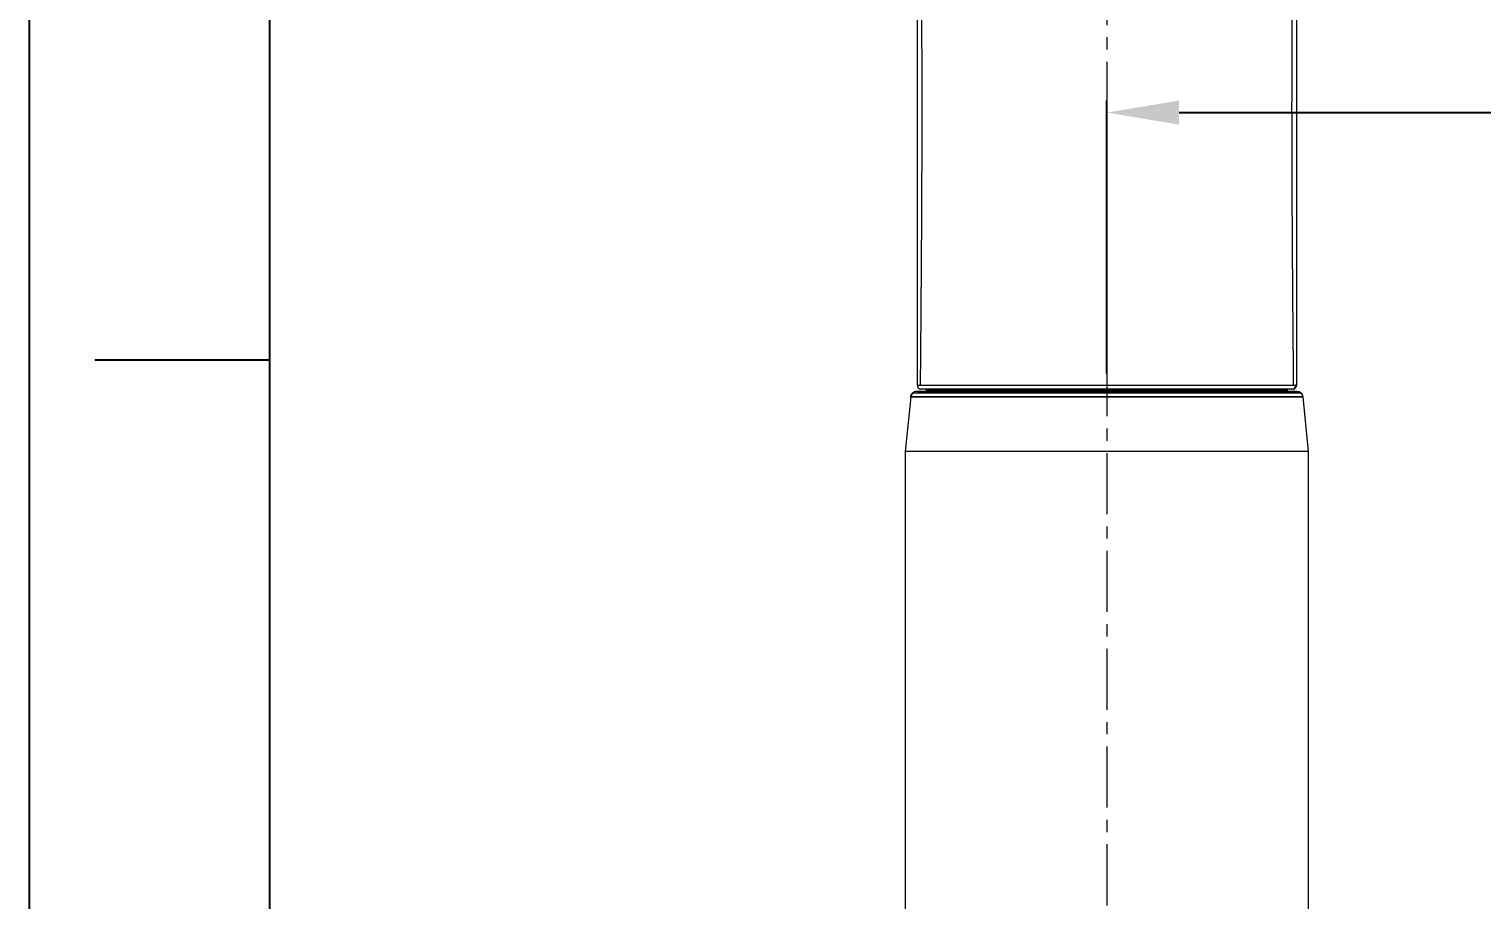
# Model space of a CAD drawing. Header units: millimetres. Extents: x 7368 to 7962, y 1333 to 2173.
# Drawn here: x 7367.8 to 7488.5, y 1808.6 to 1880.9 of the extents above; entities that cross this region are included whole.
import ezdxf

# ---------------------------------------------------------------- set-up
doc = ezdxf.new("R2010")
doc.units = ezdxf.units.MM
doc.linetypes.add('CENTERX2', pattern=[20.32, 12.7, -2.54, 2.54, -2.54])
doc.layers.get('Defpoints').update_dxf_attribs({"color": 3})
doc.layers.add('CENTER', color=1, linetype='CENTERX2', lineweight=15)
doc.layers.add('DIM', color=3, linetype='Continuous', lineweight=9)
doc.layers.add('FORM', color=7, linetype='Continuous')
doc.styles.get("Standard").update_dxf_attribs({"font": 'arial.ttf'})
doc.dimstyles.new('DIMSTYLE_1', dxfattribs={"dimtxt": 6, "dimasz": 6, "dimexe": 1, "dimexo": 1, "dimgap": 2, "dimtad": 1, "dimtih": 1, "dimtoh": 1, "dimdec": 1, "dimdsep": 46, "dimtxsty": 'Standard', "dimcen": 0, "dimclrd": 3, "dimclre": 3, "dimclrt": 4, "dimazin": 0, "dimtp": 0.3, "dimtm": 0.3, "dimtfac": 1, "dimtdec": 1, "dimtofl": 0, "dimtmove": 0, "dimatfit": 3, "dimfxl": 1, "dimtolj": 1, "dimtzin": 0, "dimarcsym": 0})

# ---------------------------------------------------------------- blocks, each defined once
blk = doc.blocks.new('*D39')
at = {"layer": 'Defpoints', "color": 0, "transparency": 16777216}
for p in [(7544.82, 1874), (7544.82, 1863.07), (7457.37, 1851.33)]:
    blk.add_point(p, dxfattribs=at)
at = {"layer": 'DIM', "color": 3, "lineweight": -2, "transparency": 16777216}
for p, q in [((7457.37, 1852.33), (7457.37, 1875)), ((7544.82, 1864.07), (7544.82, 1875)), ((7463.37, 1874), (7491.31, 1874)), ((7538.82, 1874), (7510.88, 1874))]:
    blk.add_line(p, q, dxfattribs=at)
at = {"layer": 'DIM', "color": 3, "transparency": 16777216}
for points in [[(7463.37, 1875), (7463.37, 1873), (7457.37, 1874)], [(7538.82, 1875), (7538.82, 1873), (7544.82, 1874)]]:
    blk.add_solid(points, dxfattribs=at)
at = {"layer": 'DIM', "color": 4, "transparency": 16777216, "insert": (7501.1, 1874), "char_height": 6, "attachment_point": 5}
blk.add_mtext('\\A1;87.4', dxfattribs=at)

msp = doc.modelspace()

# ---------------------------------------------------------------- linework, layer by layer
at = {"linetype": 'Continuous', "lineweight": 18, "extrusion": (0, 1, 0)}
for p, q in [((7441.08, 1850.38), (7440.62, 1845.83)), ((7441.57, 1850.83), (7473.17, 1850.83)), ((7473.17, 1850.83), (7441.57, 1850.83)), ((7442.37, 1850.93), (7442.37, 1850.83)), ((7457.37, 1851.03), (7442.47, 1851.03)), ((7457.37, 1851.03), (7472.27, 1851.03)), ((7472.37, 1850.83), (7472.37, 1850.93)), ((7474.12, 1845.83), (7473.67, 1850.38)), ((7474.12, 1845.83), (7440.62, 1845.83)), ((7440.62, 1845.83), (7440.62, 1796.33)), ((7474.12, 1799.33), (7474.12, 1845.83))]:
    msp.add_line(p, q, dxfattribs=at)
at = {"linetype": 'Continuous', "lineweight": 13, "extrusion": (0, 1, 0)}
for p, q in [((7441.08, 1850.38), (7457.37, 1850.38)), ((7473.67, 1850.38), (7441.08, 1850.38)), ((7473.5, 1850.7), (7441.24, 1850.7)), ((7457.37, 1850.93), (7442.37, 1850.93)), ((7457.37, 1851), (7442.4, 1851)), ((7457.37, 1851.03), (7457.37, 1851)), ((7457.37, 1851), (7472.34, 1851)), ((7457.37, 1851), (7457.37, 1850.93)), ((7457.37, 1850.93), (7472.37, 1850.93)), ((7457.37, 1850.83), (7457.37, 1850.93)), ((7457.37, 1850.38), (7473.67, 1850.38))]:
    msp.add_line(p, q, dxfattribs=at)
at = {"linetype": 'Continuous', "lineweight": 18}
for centre, radius, start, end in [((7441.57, 1850.33), 0.5, 90, 174.2894), ((7441.57, 1850.33), 0.5, 90, 132.1447), ((7442.47, 1850.93), 0.1, 135, 180), ((7472.27, 1850.93), 0.1, 0, 45), ((7473.17, 1850.33), 0.5, 5.7106, 90), ((7473.17, 1850.33), 0.5, 5.7106, 47.8553)]:
    msp.add_arc(centre, radius, start, end, dxfattribs=at)
at = {"linetype": 'Continuous', "lineweight": 18, "extrusion": (0, 0, -1)}
for centre, start, end in [((-7441.57, 1850.33), 5.7106, 47.8553), ((-7473.17, 1850.33), 90, 132.1447)]:
    msp.add_arc(centre, 0.5, start, end, dxfattribs=at)
at = {"linetype": 'Continuous', "lineweight": 18}
for points, degree, knots in [([(7441.62, 1921.65), (7441.62, 1921.2), (7441.62, 1919.89), (7441.62, 1917.6), (7441.62, 1914.68), (7441.62, 1911.57), (7441.62, 1908.28), (7441.62, 1904.83), (7441.62, 1901.22), (7441.62, 1897.47), (7441.62, 1893.6), (7441.62, 1889.62), (7441.62, 1886.36), (7441.62, 1883.88), (7441.62, 1882.21), (7441.62, 1880.54), (7441.62, 1878.85), (7441.62, 1877.16), (7441.62, 1875.45), (7441.62, 1873.75), (7441.62, 1872.03), (7441.62, 1870.31), (7441.62, 1868.91), (7441.62, 1867.84), (7441.62, 1867.09), (7441.62, 1866.34), (7441.62, 1865.59), (7441.62, 1864.84), (7441.62, 1864.09), (7441.62, 1863.34), (7441.62, 1862.59), (7441.62, 1861.84), (7441.62, 1861.08), (7441.62, 1860.33), (7441.62, 1859.58), (7441.62, 1858.83), (7441.62, 1858.08), (7441.62, 1857.33), (7441.62, 1856.58), (7441.62, 1855.83), (7441.62, 1855.08), (7441.62, 1854.33), (7441.62, 1853.58), (7441.62, 1852.83), (7441.62, 1852.08), (7441.62, 1851.58), (7441.62, 1851.33)], 3, [0, 0, 0, 0, 0.028921, 0.082866, 0.136811, 0.190756, 0.244703, 0.298649, 0.352595, 0.406541, 0.460488, 0.514433, 0.568376, 0.589956, 0.611535, 0.633115, 0.654695, 0.676276, 0.697857, 0.719439, 0.74102, 0.762602, 0.784184, 0.793567, 0.802951, 0.812334, 0.821716, 0.8311, 0.840483, 0.849867, 0.85925, 0.868633, 0.878017, 0.8874, 0.896783, 0.906167, 0.91555, 0.924933, 0.934316, 0.9437, 0.953083, 0.962467, 0.97185, 0.981233, 0.990617, 1, 1, 1, 1]), ([(7441.67, 1921.57), (7441.67, 1920.8), (7441.67, 1918.8), (7441.67, 1915.25), (7441.68, 1910.68), (7441.71, 1905.55), (7441.75, 1899.88), (7441.83, 1893.66), (7441.93, 1887.34), (7441.98, 1880.97), (7442, 1874.47), (7441.98, 1867.34), (7441.93, 1859.55), (7441.89, 1854.14), (7441.86, 1851.33)], 3, [0, 0, 0, 0, 0.051925, 0.129646, 0.208558, 0.289575, 0.37255, 0.457322, 0.546149, 0.623254, 0.70614, 0.795466, 0.893732, 1, 1, 1, 1]), ([(7472.88, 1851.33), (7472.86, 1854.14), (7472.81, 1859.55), (7472.76, 1867.34), (7472.74, 1874.48), (7472.76, 1880.97), (7472.81, 1887.34), (7472.91, 1893.66), (7472.99, 1899.89), (7473.03, 1905.56), (7473.06, 1910.14), (7473.07, 1913.77), (7473.07, 1916.61), (7473.07, 1919.21), (7473.07, 1920.81), (7473.07, 1921.57)], 3, [0, 0, 0, 0, 0.106295, 0.204581, 0.293922, 0.376817, 0.453928, 0.542758, 0.627536, 0.710521, 0.791549, 0.844423, 0.896326, 0.948253, 1, 1, 1, 1]), ([(7473.12, 1921.57), (7473.12, 1920.66), (7473.12, 1918.47), (7473.12, 1915.9), (7473.12, 1914.12), (7473.12, 1913.59), (7473.12, 1913.05), (7473.12, 1912.51), (7473.12, 1911.96), (7473.12, 1911.4), (7473.12, 1910.84), (7473.12, 1910.28), (7473.12, 1909.71), (7473.12, 1909.13), (7473.12, 1908.55), (7473.12, 1907.96), (7473.12, 1907.37), (7473.12, 1906.77), (7473.12, 1906.17), (7473.12, 1905.57), (7473.12, 1904.96), (7473.12, 1904.34), (7473.12, 1903.72), (7473.12, 1903.1), (7473.12, 1902.47), (7473.12, 1901.84), (7473.12, 1901.2), (7473.12, 1900.56), (7473.12, 1899.91), (7473.12, 1899.26), (7473.12, 1898.61), (7473.12, 1897.95), (7473.12, 1897.29), (7473.12, 1896.62), (7473.12, 1895.95), (7473.12, 1895.28), (7473.12, 1894.61), (7473.12, 1893.93), (7473.12, 1893.24), (7473.12, 1892.56), (7473.12, 1891.87), (7473.12, 1891.17), (7473.12, 1890.48), (7473.12, 1889.78), (7473.12, 1889.08), (7473.12, 1888.37), (7473.12, 1887.67), (7473.12, 1886.96), (7473.12, 1886.24), (7473.12, 1885.53), (7473.12, 1884.81), (7473.12, 1884.09), (7473.12, 1883.37), (7473.12, 1882.65), (7473.12, 1881.92), (7473.12, 1881.19), (7473.12, 1880.46), (7473.12, 1879.73), (7473.12, 1879), (7473.12, 1878.26), (7473.12, 1877.52), (7473.12, 1876.79), (7473.12, 1876.05), (7473.12, 1875.3), (7473.12, 1874.56), (7473.12, 1873.82), (7473.12, 1873.07), (7473.12, 1872.33), (7473.12, 1871.58), (7473.12, 1870.84), (7473.12, 1870.09), (7473.12, 1869.34), (7473.12, 1868.59), (7473.12, 1867.84), (7473.12, 1867.09), (7473.12, 1866.34), (7473.12, 1865.59), (7473.12, 1864.84), (7473.12, 1864.09), (7473.12, 1863.34), (7473.12, 1862.59), (7473.12, 1861.84), (7473.12, 1861.08), (7473.12, 1860.33), (7473.12, 1859.58), (7473.12, 1858.83), (7473.12, 1858.08), (7473.12, 1857.33), (7473.12, 1856.58), (7473.12, 1855.83), (7473.12, 1855.08), (7473.12, 1854.33), (7473.12, 1853.58), (7473.12, 1852.83), (7473.12, 1852.08), (7473.12, 1851.58), (7473.12, 1851.33)], 3, [0, 0, 0, 0, 0.058949, 0.13523, 0.144629, 0.154029, 0.163429, 0.172828, 0.182228, 0.191628, 0.201027, 0.210427, 0.219827, 0.229227, 0.238627, 0.248026, 0.257426, 0.266826, 0.276226, 0.285626, 0.295026, 0.304426, 0.313825, 0.323225, 0.332625, 0.342025, 0.351424, 0.360824, 0.370224, 0.379624, 0.389024, 0.398424, 0.407823, 0.417223, 0.426623, 0.436023, 0.445423, 0.454823, 0.464223, 0.473623, 0.483023, 0.492422, 0.501822, 0.511221, 0.520621, 0.53002, 0.539419, 0.548819, 0.558218, 0.567617, 0.577016, 0.586415, 0.595814, 0.605213, 0.614612, 0.624011, 0.63341, 0.642809, 0.652209, 0.661608, 0.671008, 0.680407, 0.689807, 0.699207, 0.708607, 0.718006, 0.727406, 0.736806, 0.746206, 0.755606, 0.765006, 0.774406, 0.783806, 0.793206, 0.802606, 0.812005, 0.821404, 0.830804, 0.840204, 0.849604, 0.859004, 0.868403, 0.877803, 0.887203, 0.896603, 0.906002, 0.915402, 0.924802, 0.934202, 0.943601, 0.953001, 0.962401, 0.971801, 0.9812, 0.9906, 1, 1, 1, 1]), ([(7441.65, 1851.42), (7441.63, 1851.36), (7441.61, 1851.25), (7441.71, 1851.08), (7441.85, 1851.03), (7441.92, 1851.03), (7441.93, 1851.03)], 3, [0, 0, 0, 0, 0.276186, 0.608063, 0.934711, 1, 1, 1, 1]), ([(7472.74, 1851.03), (7472.57, 1851.03), (7472.15, 1851.03), (7471.72, 1851.03), (7470.35, 1851.03), (7469.43, 1851.03), (7468.52, 1851.03), (7467.41, 1851.03), (7466.29, 1851.03), (7463.73, 1851.03), (7462.33, 1851.03), (7460.94, 1851.03), (7459.48, 1851.03), (7458.03, 1851.03), (7456.56, 1851.03), (7455.1, 1851.03), (7452.26, 1851.03), (7449.59, 1851.03), (7447.2, 1851.03), (7446.19, 1851.03), (7445.18, 1851.03), (7444.39, 1851.03), (7443.59, 1851.03), (7442.49, 1851.03), (7442.21, 1851.03), (7441.93, 1851.03), (7441.92, 1851.03)], 2, [0, 0, 0, 0.0625, 0.0625, 0.125, 0.1875, 0.1875, 0.25, 0.25, 0.3125, 0.375, 0.375, 0.4375, 0.4375, 0.5, 0.5, 0.5625, 0.625, 0.6875, 0.75, 0.75, 0.8125, 0.8125, 0.875, 0.9375, 0.9375, 1, 1, 1]), ([(7472.81, 1851.03), (7472.82, 1851.03), (7472.9, 1851.03), (7473.03, 1851.08), (7473.13, 1851.25), (7473.12, 1851.36), (7473.1, 1851.42)], 3, [0, 0, 0, 0, 0.06691, 0.393105, 0.724409, 1, 1, 1, 1])]:
    msp.add_open_spline(points, degree=degree, knots=knots, dxfattribs=at)
msp.add_open_spline([(7472.88, 1851.33), (7472.88, 1851.57), (7472.88, 1851.82), (7472.88, 1852.06)], degree=3, dxfattribs=at)
for points, weights in [([(7441.62, 1851.33), (7441.62, 1851.33), (7441.65, 1851.33), (7441.71, 1851.33)], [0.999998449496, 0.999085931309, 0.999086448144, 1]), ([(7441.86, 1851.33), (7441.7, 1851.33), (7441.62, 1851.33), (7441.62, 1851.33)], [0.858759573427, 0.901684005314, 0.948764147505, 1]), ([(7473.03, 1851.33), (7473, 1851.33), (7472.95, 1851.33), (7472.88, 1851.33)], [1, 0.978710098534, 0.95813773462, 0.938282908258]), ([(7473.12, 1851.33), (7473.12, 1851.33), (7473.09, 1851.33), (7473.03, 1851.33)], [1, 0.999081771434, 0.999081771434, 1])]:
    msp.add_rational_spline(points, weights, degree=3, dxfattribs=at)
at = {"linetype": 'Continuous', "lineweight": 13}
msp.add_rational_spline([(7472.88, 1851.33), (7469.02, 1851.33), (7446, 1851.33), (7441.86, 1851.33)], [0.93828316413, 0.416811715404, 0.390303851837, 0.858759573427], degree=3, dxfattribs=at)
msp.add_open_spline([(7472.74, 1851.03), (7472.81, 1851.03), (7472.97, 1851.08), (7473.03, 1851.25), (7473.03, 1851.33)], degree=3, knots=[0, 0, 0, 0, 0.48855, 1, 1, 1, 1], dxfattribs=at)
at = {"layer": 'CENTER', "ltscale": 0.4}
msp.add_line((7457.36, 1992.02), (7457.36, 1591.84), dxfattribs=at)
at = {"layer": 'FORM', "color": 7, "linetype": 'Continuous'}
for p, q in [((7367.83, 2173.42), (7367.83, 1333.42)), ((7387.83, 1853.42), (7373.3, 1853.42))]:
    msp.add_line(p, q, dxfattribs=at)
at = {"layer": 'FORM', "linetype": 'Continuous'}
msp.add_line((7387.83, 1353.42), (7387.83, 2153.42), dxfattribs=at)

# ---------------------------------------------------------------- dimensions: what is measured, and where the dimension line sits
at = {"layer": 'DIM'}
dim = msp.add_linear_dim(base=(7544.8215831, 1874.0019405), p1=(7457.3715833, 1851.3251751), p2=(7544.8215831, 1863.0709212), dimstyle='DIMSTYLE_1', override={"dimtad": 0}, dxfattribs=at)
dim.commit()
dim.dimension.update_dxf_attribs({"geometry": '*D39', "text_midpoint": (7501.0965832, 1874.0019405)})

doc.saveas('drawing.dxf')
